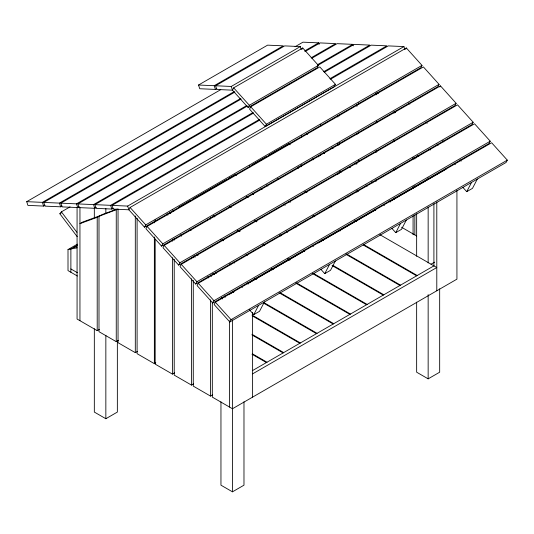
<?xml version="1.0" encoding="UTF-8"?>
<svg xmlns="http://www.w3.org/2000/svg" width="534" height="534" viewBox="0 0 534 534"><rect width="100%" height="100%" fill="white"/><g stroke="black" fill="none" stroke-linecap="round" stroke-linejoin="round"><path stroke-width="0.8" d="M111.986 205.396L127.659 206.084L128.868 209.795L144.54 227.21L420.805 67.705L422.014 65.388L406.341 47.973L130.076 207.472L128.868 209.795L113.195 209.108L111.986 205.396L259.858 120.023M144.54 227.21L145.749 224.887L422.014 65.388M147.13 226.429L145.922 228.746L161.595 246.161L437.867 86.655L439.075 84.339L423.395 66.924L147.13 226.429L162.803 243.838L161.595 246.161M215.582 85.767L231.262 86.455L232.464 90.166L248.143 107.581L317.209 67.705L318.418 65.388L302.738 47.973L233.672 87.85L232.464 90.166L216.791 89.485L215.582 85.767L284.655 45.897L300.328 46.578L301.289 49.549M164.185 245.38L162.983 247.696L178.656 265.111L454.921 105.612L456.129 103.289L440.457 85.874L164.185 245.38L179.865 262.788L178.656 265.111M248.143 107.581L249.345 105.265L318.418 65.388M250.733 106.8L249.525 109.116L265.198 126.531L334.264 86.655L335.472 84.339L319.799 66.924L250.733 106.8L266.406 124.215L265.198 126.531M181.246 264.33L180.038 266.646L195.711 284.061L471.976 124.562L473.184 122.239L457.511 104.824L181.246 264.33L196.919 281.745L195.711 284.061M302.137 49.135L302.738 47.973M198.301 283.28L197.093 285.597L212.766 303.012L489.037 143.512L490.245 141.19L474.572 123.775L198.301 283.28L213.974 300.695L212.766 303.012M215.362 302.231L214.154 304.547L229.827 321.962L506.092 162.463L507.3 160.14L491.627 142.732L215.362 302.231L231.035 319.646L229.827 321.962M249.331 309.687L253.777 314.626L258.603 305.348M264.357 302.024L259.531 311.302L253.777 314.626M405.74 49.135L406.341 47.973M320.867 269.323L324.759 273.642L329.591 264.363M335.345 261.046L330.513 270.317L324.759 273.642M439.849 87.035L440.457 85.874M391.856 228.338L395.747 232.657L400.573 223.386M406.327 220.061L401.501 229.34L395.747 232.657M462.838 187.354L466.729 191.679L471.562 182.401M477.316 179.077L472.483 188.355L466.729 191.679M77.183 236.635L59.848 213.76L61.403 211.864L70.067 206.858M198.528 85.026L267.594 45.15L283.267 45.837L214.201 85.707L198.528 85.026L199.736 88.737L215.409 89.425L216.851 88.591M45.023 205.236L43.581 206.071L27.908 205.39L26.7 201.672L220.736 89.645M295.035 46.752L302.965 42.173L318.638 42.854L319.125 44.342M231.262 86.455L300.328 46.578M26.7 201.672L42.373 202.359L234.246 91.581M304.934 50.77L318.638 42.854M62.078 205.984L60.636 206.818L44.963 206.131L43.755 202.419L234.907 92.055M304.874 51.665L320.026 42.914L335.699 43.601L311.175 57.759M43.755 202.419L59.428 203.1L240.48 98.57M79.139 206.725L77.697 207.559L62.024 206.878L60.816 203.16L241.148 99.05M311.836 58.239L337.081 43.661L352.754 44.349L353.241 45.831M60.816 203.16L76.489 203.848L246.721 105.565M317.41 64.754L352.754 44.349M59.848 213.76L61.29 212.926M96.193 207.472L94.752 208.307L79.079 207.619L77.871 203.908L247.382 106.039M318.07 65.228L354.135 44.409L369.815 45.09L323.644 71.743M77.871 203.908L93.543 204.589L252.956 112.554M113.255 208.22L111.806 209.048L96.133 208.367L94.925 204.649L253.617 113.034M324.312 72.224L371.197 45.15L386.87 45.837L329.885 78.732M94.925 204.649L110.605 205.336L259.197 119.549M330.546 79.212L388.251 45.897L403.924 46.578L404.892 49.549M100.092 215.656L82.823 221.977L79.946 223.639L97.208 217.318L101.874 214.648L116.886 209.148M118.421 340.418L116.258 341.66L98.997 331.694L98.997 216.31L117.7 209.154M266.406 124.215L335.472 84.339M127.659 206.084L403.924 46.578M77.37 276.011L68.005 270.604L68.005 249.558L77.397 244.138M77.383 245.253L70.882 249.004L70.882 272.267M178.803 207.132L184.577 203.794M186.019 202.96L191.072 200.043M192.52 199.209L227.17 179.204M228.619 178.369L235.834 174.204M251.721 165.033L266.88 156.275M268.322 155.447L289.261 143.359M162.803 243.838L439.075 84.339M179.865 262.788L456.129 103.289M77.07 207.753L77.07 319.032L97.208 330.666L99.371 329.418M196.919 281.745L473.184 122.239M213.974 300.695L490.245 141.19M229.587 294.147L233.905 291.657M247.576 283.768L304.627 250.826M318.351 242.903L375.409 209.962M389.853 201.625L446.144 169.124M118.047 208.974L118.047 342.694L135.309 352.66L137.472 351.412M137.098 218.259L137.098 353.688L154.359 363.661L155.801 362.826M231.035 319.646L507.3 160.14M155.174 239.119L155.174 364.128L172.435 374.094L174.598 372.852M94.331 328.684L94.331 412.074L105.845 418.723L117.353 412.074L117.353 340.358M174.224 259.284L174.224 375.128L191.486 385.094L193.648 383.846M431.005 264.223L434.616 262.141M252.609 370.536L433.908 265.865M193.275 280.283L193.275 386.122L210.536 396.094L212.699 394.846M252.609 373.86L436.792 267.527L379.821 234.64M220.956 401.788L220.956 485.179L232.464 491.827L243.978 485.179L243.978 401.788M416.647 302.151L416.647 372.205L428.155 378.846L439.669 372.205L439.669 288.807M73.759 247.342L76.896 246.735M68.005 249.558L77.163 247.796M428.875 149.146L430.317 149.974M417.361 155.794L418.803 156.622M347.581 196.085L349.016 196.912M401.535 227.237L416.647 235.961M304.821 191.339L306.983 192.587M330.065 205.91L331.748 206.885M354.77 220.175L356.745 221.316M277.36 178.81L278.801 179.638M288.854 201.391L290.296 202.219M313.371 215.549L314.813 216.377M338.609 230.121L340.051 230.948M363.133 244.278L417.221 275.504M312.797 215.876L314.239 216.711M363.28 245.026L416.647 275.838M246.922 196.452L248.363 197.286M321.922 239.753L323.364 240.587M346.439 253.91L400.527 285.143M246.341 196.786L247.783 197.62M345.865 254.244L399.953 285.47M230.227 206.091L231.669 206.925M254.745 220.248L256.914 221.497M279.99 234.82L281.431 235.654M332.635 265.211L383.839 294.775M229.653 206.424L231.095 207.252M254.892 220.996L256.333 221.83M279.416 235.154L280.857 235.981M332.061 265.545L383.265 295.108M213.54 215.729L214.982 216.557M238.778 230.301L240.22 231.135M263.295 244.459L264.737 245.286M287.819 258.61L289.982 259.864M313.058 273.188L367.145 304.413M212.959 216.056L214.401 216.891M237.483 230.214L239.646 231.462M262.721 244.786L264.163 245.62M287.966 259.364L289.408 260.192M312.483 273.515L366.571 304.747M222.084 239.933L223.526 240.767M271.846 268.662L273.288 269.496M296.37 282.82L350.458 314.052M220.789 239.853L222.231 240.687M246.034 254.424L247.476 255.259M271.272 268.996L272.714 269.83M295.789 283.154L349.877 314.379M233.184 262.127L234.626 262.955M255.159 278.301L256.6 279.135M280.397 292.872L333.763 323.684M254.578 278.635L256.026 279.469M279.102 292.792L333.189 324.018M213.226 273.368L214.668 274.196M263.709 302.511L317.076 333.323M212.645 273.695L214.094 274.529M263.849 303.259L316.495 333.657M78.505 206.925L79.946 207.753L79.946 320.694M252.061 315.06L300.382 342.961M252.208 315.808L299.808 343.289M251.961 334.277L283.694 352.594M252.108 335.025L283.113 352.927M252.575 353.902L267 362.232M252.001 354.236L266.426 362.566M70.882 268.942L77.37 272.687M408.71 102.848L409.825 104.09M425.999 122.066L427.113 123.301M442.733 140.656L443.847 141.89M460.021 159.866L461.142 161.108M436.979 143.98L438.094 145.215M454.267 163.19L455.382 164.425M377.271 92.282L378.379 93.517M394.493 111.419L395.607 112.654M320.433 124.622L321.548 125.864M337.722 143.833L338.836 145.074M355.017 163.044L356.131 164.285M371.744 181.64L372.865 182.875M389.039 200.851L390.154 202.086M331.968 147.157L333.082 148.399M349.256 166.368L350.371 167.609M365.99 184.958L367.105 186.199M383.285 204.168L384.4 205.41M306.282 133.266L307.397 134.501M323.511 152.404L324.619 153.638M340.178 170.927L341.293 172.162M357.406 190.064L358.514 191.299M374.628 209.201L375.742 210.436M233.672 87.85L249.345 105.265M249.445 165.607L250.559 166.848M266.74 184.817L267.854 186.059M284.028 204.028L285.143 205.27M260.979 188.142L262.094 189.383M295.008 225.942L296.123 227.184M312.297 245.153L313.411 246.394M235.3 174.251L236.408 175.486M252.522 193.388L253.637 194.623M286.418 231.048L287.532 232.277M303.646 250.186L304.754 251.421M229.774 263.602L230.895 264.844M247.068 282.813L248.183 284.055M172.702 209.915L173.817 211.15M189.997 229.126L191.112 230.361M241.315 286.137L242.429 287.379M215.436 272.026L216.544 273.261M232.657 291.163L233.772 292.398M130.076 207.472L145.749 224.887M61.403 211.864L76.916 232.33M169.865 212.091L170.773 213.473M197.059 254.164L197.967 255.552M210.69 274.897L211.597 276.285M224.287 295.936L225.194 297.318M166.982 213.754L167.896 215.135M180.585 234.793L181.493 236.175M194.182 255.826L195.09 257.208M207.813 276.559L208.721 277.94M221.41 297.598L222.318 298.98M214.201 85.707L215.409 89.425M110.605 205.336L111.806 209.048M93.543 204.589L94.752 208.307M76.489 203.848L77.697 207.559M59.428 203.1L60.636 206.818M42.373 202.359L43.581 206.071M456.93 190.298L456.93 279.155L232.464 408.75L212.325 397.122L212.325 302.111M436.792 201.932L436.792 290.79M433.908 203.588L433.908 265.872M428.155 177.869L428.155 179.537M428.155 207.058L428.155 262.928M428.155 294.621L428.155 378.846M416.647 156.208L416.647 157.877M416.647 213.754L416.647 256.287M414.858 157.35L414.858 159.019M414.858 185.685L414.858 187.354M414.858 214.855L414.858 234.853M413.076 157.497L413.076 159.159M413.076 186.566L413.076 188.228M413.076 215.636L413.076 234.74M395.807 168.023L395.807 169.685M394.025 111.559L394.025 113.221M394.025 139.815L394.025 141.477M394.025 168.891L394.025 170.553M394.025 197.974L394.025 199.636M376.757 92.856L376.757 94.518M376.757 121.191L376.757 122.853M376.757 150.354L376.757 152.023M375.949 93.223L375.949 94.885M375.949 150.721L375.949 152.39M375.949 179.891L375.949 181.56M358.688 102.788L358.688 104.45M358.688 131.871L358.688 133.533M358.688 160.12L358.688 161.782M356.899 104.717L356.899 106.386M356.899 133.053L356.899 134.722M356.899 162.223L356.899 163.891M356.899 190.558L356.899 192.227M339.637 114.263L339.637 115.925M339.637 142.505L339.637 144.167M339.637 171.574L339.637 173.23M337.848 115.391L337.848 117.053M337.848 143.726L337.848 145.388M337.848 172.896L337.848 174.558M320.587 153.952L320.587 155.614M318.798 155.227L318.798 156.889M313.044 158.164L313.044 159.826M301.536 135.616L301.536 137.285M301.536 164.806L301.536 166.475M301.103 165.099L301.103 166.762M298.226 166.762L298.226 168.424M290.022 143.152L290.022 144.821M252.609 312.417L252.609 397.122M232.464 319.893L232.464 491.827M229.587 320.821L229.587 407.095M210.456 217.438L210.456 219.1M210.536 299.801L210.536 396.094M207.579 219.1L207.579 220.756M193.275 256.113L193.275 257.782M191.486 257.194L191.486 258.85M191.486 278.788L191.486 385.094M174.224 238.451L174.224 240.12M172.435 239.492L172.435 241.154M172.435 257.775L172.435 374.094M155.174 219.955L155.174 221.623M154.359 221.156L154.359 222.818M154.359 236.989L154.359 363.661M135.309 215.983L135.309 352.66M116.258 209.982L116.258 341.66M105.845 208.567L105.845 213.573M105.845 335.332L105.845 418.723M97.208 217.318L97.208 330.666M94.331 207.759L94.331 217.772"/></g></svg>
